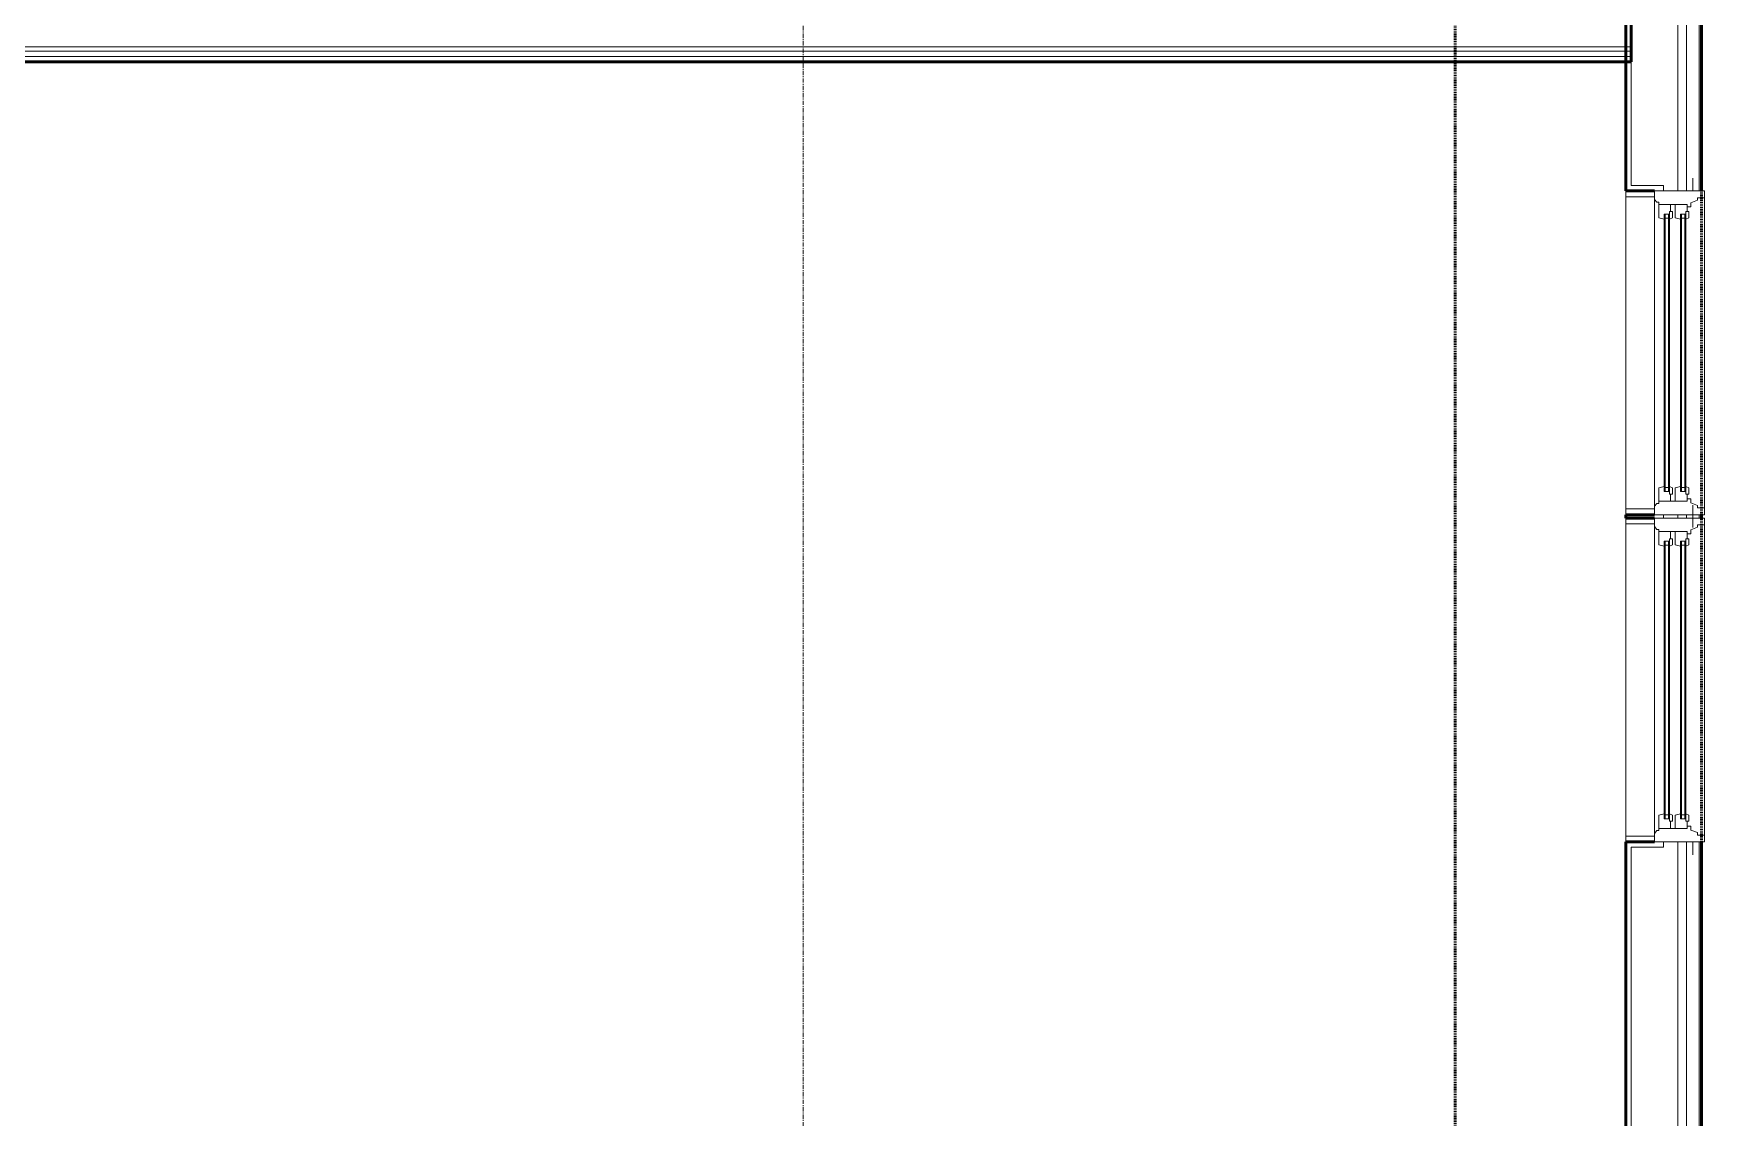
# Model space of a CAD drawing. Header units: inches. Extents: x -4235 to -464, y 9767 to 12347.
# Drawn here: x -2263.7 to -2067.5, y 11554.8 to 11682.1 of the extents above; entities that cross this region are included whole.
import ezdxf

# ---------------------------------------------------------------- set-up
doc = ezdxf.new("R2010")
doc.units = ezdxf.units.IN
doc.header["$MEASUREMENT"] = 0
doc.linetypes.add('Dash 1_16_', pattern=[0.125, 0.0625, -0.0625])
doc.linetypes.add('Grid Line 1_2_', pattern=[0.875, 0.5, -0.125, 0.125, -0.125])
for name, color, linetype, lineweight in [('0-1', 170, 'Continuous', 5), ('A-GLAZ-1', 151, 'Continuous', 9), ('A-GLAZ-2', 151, 'Continuous', 20), ('A-WALL', 113, 'Continuous', 13), ('A-WALL-2', 50, 'Continuous', 13), ('A-WALL-6', 113, 'Continuous', 9), ('A-WALL-7', 113, 'Continuous', 50), ('C-PROP-LINE-1', 91, 'Dash 1_16_', 50), ('I-WALL-1', 250, 'Continuous', 50), ('I-WALL-2', 10, 'Continuous', 9), ('I-WALL-3', 254, 'Continuous', 9), ('S-GRID-1', 1, 'Grid Line 1_2_', 9)]:
    doc.layers.add(name, color=color, linetype=linetype, lineweight=lineweight)

# ---------------------------------------------------------------- blocks, each defined once
blk = doc.blocks.new('CTR - 1st Phase - Common Walls_rvt-2-BACKGROUND - 3RD FLOOR')
at = {"layer": 'A-WALL-2'}
for p, q in [((-2076.17, 11680.49), (-2435.26, 11680.49)), ((-2076.17, 11679.36), (-2436.39, 11679.36)), ((-2076.17, 11679.99), (-2435.76, 11679.99))]:
    blk.add_line(p, q, dxfattribs=at)
at = {"layer": 'I-WALL-1'}
for p, q in [((-2076.17, 11678.74), (-2076.17, 11687.24)), ((-2437.01, 11678.74), (-2076.17, 11678.74))]:
    blk.add_line(p, q, dxfattribs=at)
at = {"layer": 'I-WALL-2'}
for p in [(-2076.17, 11687.24), (-2076.8, 11678.74)]:
    blk.add_line(p, (-2076.17, 11678.74), dxfattribs=at)
at = {"layer": 'I-WALL-3'}
blk.add_line((-2267.09, 11678.74), (-2076.8, 11678.74), dxfattribs=at)
blk = doc.blocks.new('Window-Double_Hung-Andersen-400_Series-Tilt_Wash - DOUBLE HUNG - COTTAGE - 3RD FLOOR-2888224-BACKGROUND - 3RD FLOOR')
at = {"layer": 'A-GLAZ-1'}
for p, q in [((-16.29, 2.5), (-15.7, 2.5)), ((-16.29, 2.12), (-15.7, 2.12)), ((-15.82, 2.5), (-15.82, 2.12)), ((-15.7, 2.63), (15.7, 2.63)), ((-15.7, 2.5), (15.7, 2.5)), ((-15.7, 2.12), (15.7, 2.12)), ((-15.7, 2), (15.7, 2)), ((16.29, 2.5), (15.7, 2.5)), ((16.29, 2.12), (15.7, 2.12)), ((15.82, 2.5), (15.82, 2.12)), ((-16.29, 0.56), (-15.7, 0.56)), ((-16.29, 0.19), (-15.7, 0.19)), ((-15.82, 0.56), (-15.82, 0.19)), ((-15.7, 0.69), (15.7, 0.69)), ((-15.7, 0.56), (15.7, 0.56)), ((-15.7, 0.19), (15.7, 0.19)), ((-15.7, 0.06), (15.7, 0.06)), ((16.29, 0.56), (15.7, 0.56)), ((16.29, 0.19), (15.7, 0.19)), ((15.82, 0.56), (15.82, 0.19)), ((18.95, -1.06), (-18.95, -1.06)), ((-18.95, -1.06), (-18.95, -4.44)), ((-18.32, -1.06), (-18.32, -4.44)), ((18.32, -1.06), (18.32, -4.44)), ((18.95, -4.44), (18.95, -1.06)), ((-19.01, -3.94), (-19.01, -2.44)), ((-19.01, -2.44), (-18.95, -2.44)), ((18.95, -2.44), (19.01, -2.44)), ((19.01, -2.44), (19.01, -3.94)), ((-18.95, -3.94), (-19.01, -3.94)), ((-18.95, -4.44), (18.95, -4.44)), ((19.01, -3.94), (18.95, -3.94))]:
    blk.add_line(p, q, dxfattribs=at)
at = {"layer": 'A-GLAZ-2'}
for p, q in [((19.01, 4.81), (-19.01, 4.81)), ((-19.01, 4.81), (-19.01, -1.06)), ((-18.2, 4.81), (-18.2, 4)), ((-18.2, 4), (-17.92, 4)), ((-17.92, 4), (-17.61, 3.19)), ((17.92, 4), (17.61, 3.19)), ((18.2, 4), (17.92, 4)), ((18.2, 4.81), (18.2, 4)), ((19.01, -1.06), (19.01, 4.81)), ((-19.01, 3.44), (-20.51, 3.44)), ((-17.61, 3.19), (-17.14, 3.19)), ((-17.42, 2.75), (-16.57, 2.75)), ((-17.42, 2.75), (-17.42, -0.56)), ((-17.14, 3.19), (-17.14, 2.75)), ((-15.86, 2.97), (-16.57, 2.97)), ((-16.57, 2.63), (-16.57, 2.97)), ((-15.7, 2.63), (-16.57, 2.63)), ((-16.29, 2.63), (-16.29, 2)), ((-15.7, 2), (-16.29, 2)), ((-15.86, 2.97), (-15.7, 2.63)), ((-15.86, 1.37), (-15.7, 2)), ((15.86, 2.97), (15.7, 2.63)), ((15.7, 2.63), (16.57, 2.63)), ((15.7, 2), (16.29, 2)), ((15.86, 1.37), (15.7, 2)), ((15.86, 2.97), (16.57, 2.97)), ((16.29, 2.63), (16.29, 2)), ((16.57, 2.63), (16.57, 2.97)), ((17.42, 2.75), (16.57, 2.75)), ((17.14, 3.19), (17.14, 2.75)), ((17.61, 3.19), (17.14, 3.19)), ((17.42, 2.75), (17.42, -0.56)), ((19.01, 3.44), (20.51, 3.44)), ((-17.42, 1.37), (-15.86, 1.37)), ((-17.42, 0.81), (-16.57, 0.81)), ((-15.86, 1.03), (-16.57, 1.03)), ((-16.57, 0.69), (-16.57, 1.03)), ((-15.7, 0.69), (-16.57, 0.69)), ((-16.29, 0.69), (-16.29, 0.06)), ((-15.7, 0.06), (-16.29, 0.06)), ((-15.86, 1.03), (-15.7, 0.69)), ((-15.86, -0.56), (-15.7, 0.06)), ((15.86, 1.03), (15.7, 0.69)), ((15.7, 0.69), (16.57, 0.69)), ((15.7, 0.06), (16.29, 0.06)), ((15.86, -0.56), (15.7, 0.06)), ((17.42, 1.37), (15.86, 1.37)), ((15.86, 1.03), (16.57, 1.03)), ((16.29, 0.69), (16.29, 0.06)), ((16.57, 0.69), (16.57, 1.03)), ((17.42, 0.81), (16.57, 0.81)), ((-19.01, -1.06), (19.01, -1.06)), ((-17.67, -0.78), (-18, -1.06)), ((-17.67, -0.78), (-17.67, -0.56)), ((-17.67, -0.56), (-15.86, -0.56)), ((17.67, -0.56), (15.86, -0.56)), ((17.67, -0.78), (17.67, -0.56)), ((17.67, -0.78), (18, -1.06))]:
    blk.add_line(p, q, dxfattribs=at)
blk = doc.blocks.new('Family - ___-2835860-BACKGROUND - 3RD FLOOR')
at = {"layer": 'C-PROP-LINE-1'}
blk.add_line((-2067.92, 11247.39), (-2067.92, 12118.59), dxfattribs=at)
blk = doc.blocks.new('Family - ___-2835903-BACKGROUND - 3RD FLOOR')
at = {"layer": 'C-PROP-LINE-1'}
blk.add_line((-2096.82, 11276.29), (-2096.82, 12089.69), dxfattribs=at)
blk = doc.blocks.new('Family - ___-2835932-BACKGROUND - 3RD FLOOR')
at = {"layer": 'C-PROP-LINE-1'}
blk.add_line((-2067.92, 11247.39), (-2067.92, 12118.59), dxfattribs=at)

msp = doc.modelspace()

# ---------------------------------------------------------------- linework, layer by layer
at = {"layer": 'A-WALL'}
for p, q in [((-2070.67, 11663.6), (-2070.67, 11702.38)), ((-2069.67, 11663.6), (-2069.67, 11702.38)), ((-2068.17, 11663.6), (-2068.17, 11702.38)), ((-2076.17, 11701.75), (-2076.17, 11664.23)), ((-2076.17, 11664.23), (-2072.36, 11664.23)), ((-2072.36, 11663.6), (-2072.36, 11664.23)), ((-2072.36, 11625.2), (-2072.36, 11625.58)), ((-2070.67, 11625.2), (-2070.67, 11625.58)), ((-2069.67, 11625.2), (-2069.67, 11625.58)), ((-2068.17, 11625.2), (-2068.17, 11625.58)), ((-2076.17, 11586.55), (-2076.17, 11543.69)), ((-2072.36, 11586.55), (-2076.17, 11586.55)), ((-2072.36, 11586.55), (-2072.36, 11587.18)), ((-2070.67, 11543.06), (-2070.67, 11587.18)), ((-2069.67, 11550.15), (-2069.67, 11587.18)), ((-2068.17, 11550.15), (-2068.17, 11587.18))]:
    msp.add_line(p, q, dxfattribs=at)
at = {"layer": 'A-WALL-6'}
for p, q in [((-2076.8, 11663.54), (-2076.8, 11663.6)), ((-2076.8, 11625.58), (-2076.8, 11625.64)), ((-2076.8, 11625.14), (-2076.8, 11625.2)), ((-2076.8, 11587.18), (-2076.8, 11587.24))]:
    msp.add_line(p, q, dxfattribs=at)
at = {"layer": 'A-WALL-7'}
for p, q in [((-2076.8, 11702.38), (-2076.8, 11663.6)), ((-2067.92, 11663.6), (-2067.92, 11702.38)), ((-2076.8, 11663.6), (-2073.42, 11663.6)), ((-2076.8, 11625.58), (-2076.8, 11625.2)), ((-2073.42, 11625.58), (-2076.8, 11625.58)), ((-2067.92, 11625.2), (-2067.92, 11625.58)), ((-2076.8, 11625.2), (-2073.42, 11625.2)), ((-2076.8, 11587.18), (-2076.8, 11543.06)), ((-2073.42, 11587.18), (-2076.8, 11587.18)), ((-2067.92, 11548.4), (-2067.92, 11587.18))]:
    msp.add_line(p, q, dxfattribs=at)
at = {"layer": 'S-GRID-1'}
msp.add_line((-2173.32, 9836.18), (-2173.32, 12297.93), dxfattribs=at)

# ---------------------------------------------------------------- block references
at = {"layer": '0-1'}
msp.add_blockref('CTR - 1st Phase - Common Walls_rvt-2-BACKGROUND - 3RD FLOOR', (0, 0), dxfattribs=at)
at = {"layer": 'A-GLAZ-1', "rotation": 269.9999999999999}
for p in [(-2072.36, 11644.59), (-2072.36, 11606.19)]:
    msp.add_blockref('Window-Double_Hung-Andersen-400_Series-Tilt_Wash - DOUBLE HUNG - COTTAGE - 3RD FLOOR-2888224-BACKGROUND - 3RD FLOOR', p, dxfattribs=at)
at = {"layer": 'C-PROP-LINE-1'}
for name in ['Family - ___-2835860-BACKGROUND - 3RD FLOOR', 'Family - ___-2835932-BACKGROUND - 3RD FLOOR', 'Family - ___-2835903-BACKGROUND - 3RD FLOOR']:
    msp.add_blockref(name, (0, 0), dxfattribs=at)

doc.saveas('drawing.dxf')
